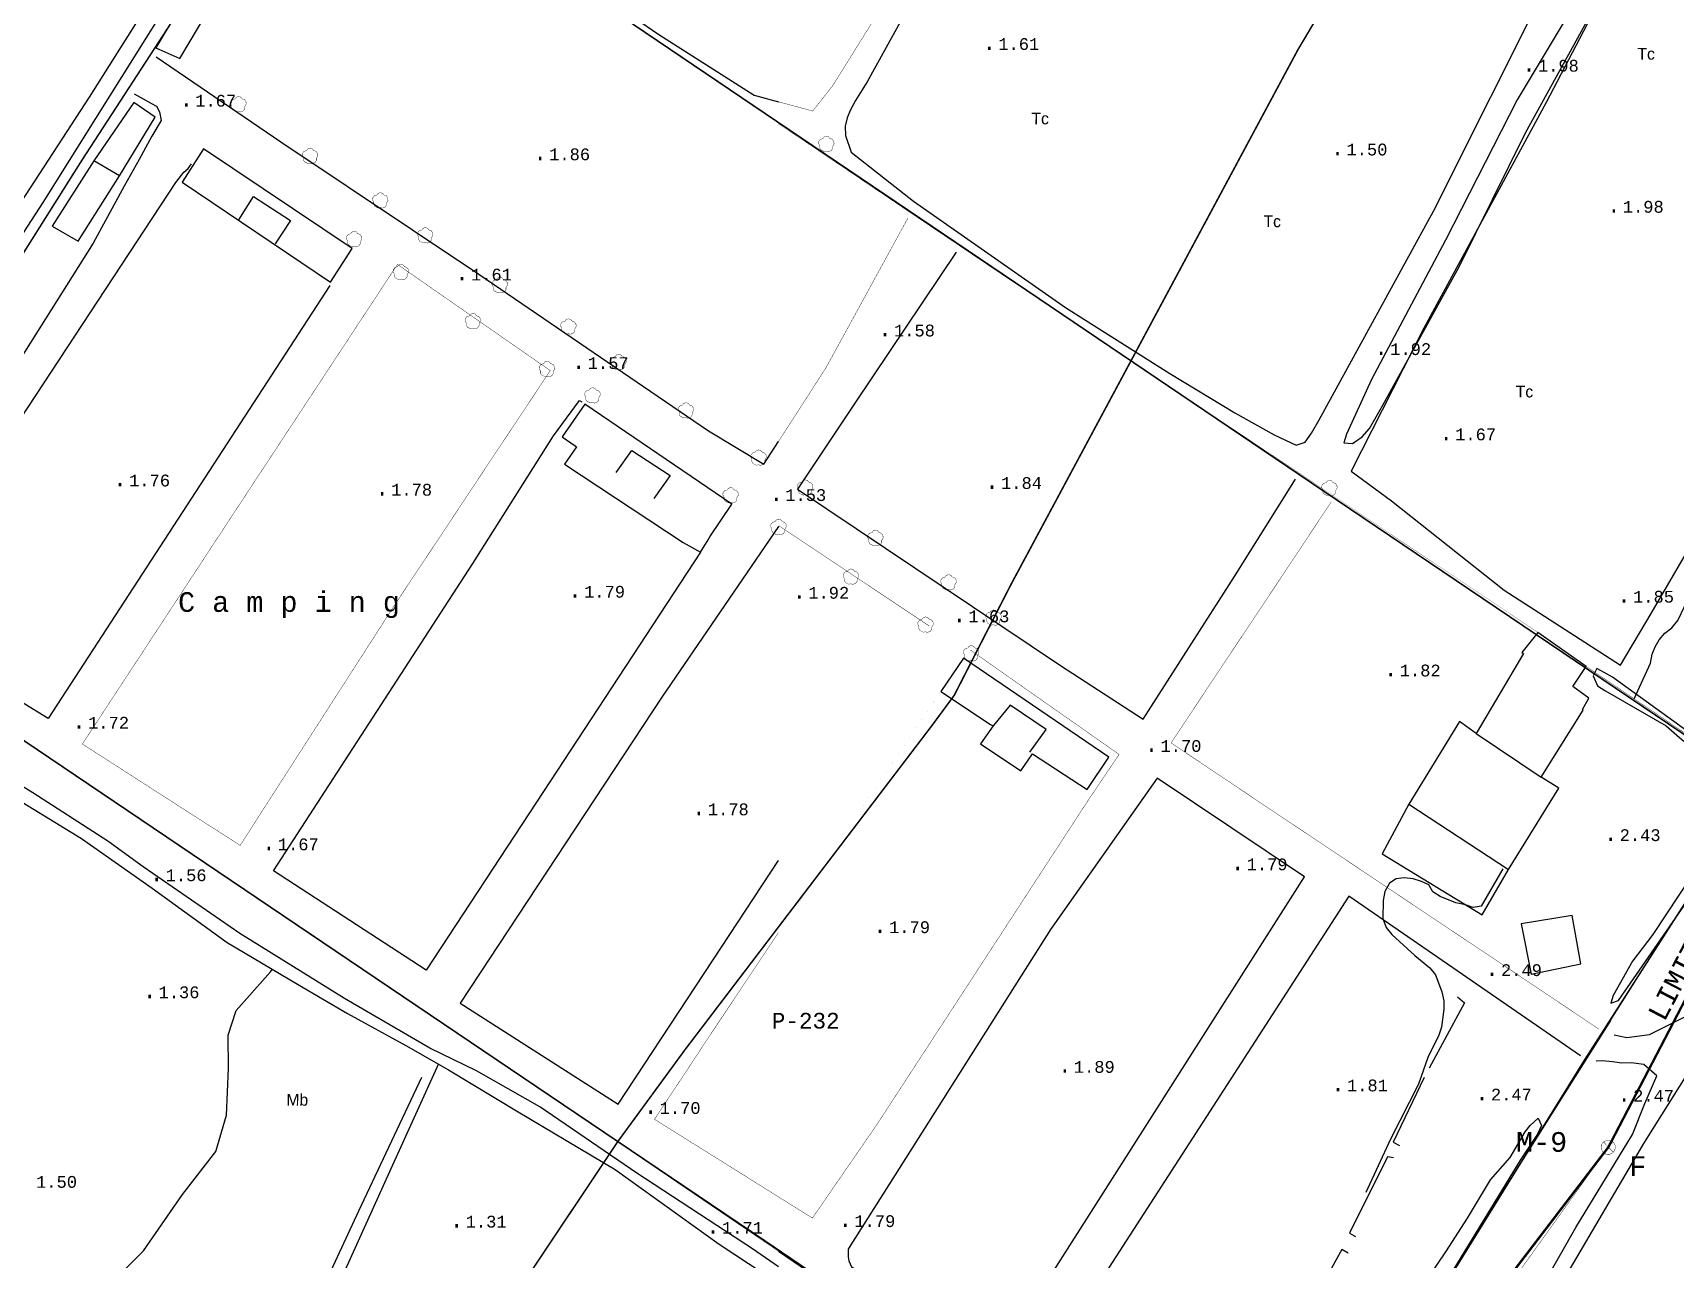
# Model space of a CAD drawing. Extents: x 742700 to 743500, y 4404700 to 4405200.
# Drawn here: x 742905.5 to 743113.7, y 4404829.8 to 4404985.4 of the extents above; entities that cross this region are included whole.
import ezdxf

# ---------------------------------------------------------------- set-up
doc = ezdxf.new("R2010")
doc.units = 0
doc.header["$MEASUREMENT"] = 0
for name, color, linetype in [('10', 7, 'CONTINUOUS'), ('13', 7, 'CONTINUOUS'), ('18', 7, 'CONTINUOUS'), ('2', 7, 'CONTINUOUS'), ('21', 7, 'CONTINUOUS'), ('24', 7, 'CONTINUOUS'), ('33', 7, 'CONTINUOUS'), ('41', 7, 'CONTINUOUS'), ('42', 7, 'CONTINUOUS'), ('45', 7, 'CONTINUOUS'), ('46', 7, 'CONTINUOUS'), ('50', 7, 'CONTINUOUS'), ('51', 7, 'CONTINUOUS'), ('54', 7, 'CONTINUOUS'), ('6', 7, 'CONTINUOUS'), ('8', 7, 'CONTINUOUS')]:
    doc.layers.add(name, color=color, linetype=linetype)
doc.styles.add('MONOTXT', font='monotxt', dxfattribs={"height": 0.2})
doc.styles.get("Standard").update_dxf_attribs({"font": 'txt', "height": 0.2})

msp = doc.modelspace()

# ---------------------------------------------------------------- linework, layer by layer
at = {"layer": '10', "color": 7, "linetype": 'Continuous', "const_width": 0.05}
for points in [[(743105.24, 4404844.89), (743105.67, 4404844.75), (743105.86, 4404844.62), (743105.9900000001, 4404844.45), (743106.0999999999, 4404844.24), (743106.1299999999, 4404844.02), (743106.1299999999, 4404843.81), (743105.94, 4404843.4), (743105.75, 4404843.24), (743105.56, 4404843.13), (743105.3499999999, 4404843.08), (743105.13, 4404843.08), (743104.91, 4404843.13), (743104.7299999999, 4404843.24), (743104.54, 4404843.4), (743104.3499999999, 4404843.81), (743104.3699999999, 4404844.24), (743104.4799999999, 4404844.45), (743104.6199999999, 4404844.62), (743104.8100000002, 4404844.75), (743105.24, 4404844.89)], [(743105.86, 4404844.62), (743104.6199999999, 4404843.35)], [(743104.64, 4404844.64), (743105.8899999999, 4404843.35)]]:
    msp.add_lwpolyline(points, dxfattribs=at)
at = {"layer": '13', "color": 3, "linetype": 'Continuous'}
for points, const_width in [([(743000.0000000001, 4404710.21), (743030.4199999998, 4404739.560000001), (743062.7499999999, 4404788.37), (743105.27, 4404844), (743145.61, 4404921.49), (743188.5799999998, 4404993.83), (743190.39, 4405000)], 0.3), ([(743030.4199999998, 4404739.560000001), (743105.27, 4404844)], 0.05)]:
    msp.add_lwpolyline(points, dxfattribs=dict(at, const_width=const_width))
at = {"layer": '18', "color": 3, "linetype": 'Continuous', "const_width": 0.2}
for points in [[(743000.0000000001, 4404871.91), (743019.4699999999, 4404897.48), (743022.3000000002, 4404901.32), (743029.5, 4404915.39), (743065.88, 4404983.23), (743076.1299999999, 4405000.46)], [(742880.53, 4404700), (742904.85, 4404746.11), (742913.3599999999, 4404761.04), (742916.2099999998, 4404766.07), (742919.9899999999, 4404771.16), (742926.58, 4404778.66), (742951.51, 4404802.75), (742954.0099999999, 4404805.55), (742966.01, 4404824.28), (742979.63, 4404844.69), (742988.17, 4404856.37), (743000.0000000001, 4404871.91)]]:
    msp.add_lwpolyline(points, dxfattribs=at)
at = {"layer": '2', "color": 7, "linetype": 'Continuous'}
msp.add_3dface([(743500, 4404700), (743500, 4405200), (742700, 4405200), (742700, 4404700)], dxfattribs=at)
at = {"layer": '21', "color": 30, "linetype": 'Continuous', "elevation": 2}
for points in [[(743108.5199999998, 4404900.88), (743110.61, 4404905.41), (743110.7999999998, 4404906.53), (743111.2, 4404907.48), (743111.7099999998, 4404908.38), (743112.4199999998, 4404909.2), (743113.32, 4404909.9), (743114.05, 4404910.8), (743123.2199999999, 4404930), (743124.6, 4404933.69), (743135.0000000001, 4404951.59), (743141.6299999999, 4404964.03), (743149.95, 4404982.74), (743154.91, 4404991.13), (743159.7299999999, 4405000)], [(743091.86, 4404879.310000001), (743089.14, 4404874.58), (743088.13, 4404874.42), (743087.1199999999, 4404874.75), (743085.9300000002, 4404875.01), (743083.92, 4404875.810000001), (743083.01, 4404876.37), (743082.4799999999, 4404877.27), (743081.5699999998, 4404877.7), (743080.5099999999, 4404878.04), (743079.3499999999, 4404878.17), (743078.3499999999, 4404878.03), (743077.5, 4404877.49), (743076.93, 4404876.44), (743076.69, 4404875.3), (743076.6399999999, 4404873.02), (743077.07, 4404871.84), (743077.78, 4404870.99), (743080.72, 4404868.310000001), (743082.6299999999, 4404866.75), (743083.3199999998, 4404865.84), (743084.1599999998, 4404863.68), (743084.41, 4404862.57), (743084.4, 4404861.5), (743084.11, 4404859.23), (743083.72, 4404858.09), (743082.4200000002, 4404855.49), (743081.17, 4404851.98), (743077.65, 4404844.99), (743074.4999999999, 4404838.24)]]:
    msp.add_lwpolyline(points, dxfattribs=at)
at = {"layer": '33', "color": 5, "linetype": 'Continuous'}
msp.add_polyline3d([(742910.7799999998, 4404755.76, 1.08), (742914.56, 4404763.39, 1.02), (742920.5199999998, 4404777.09, 1.02), (742928.69, 4404796.51, 1.02), (742938.14, 4404817.2, 1.03), (742946.8, 4404835.89, 1.03), (742954.7899999998, 4404852.88, 1.03)], dxfattribs=at)
at = {"layer": '41', "color": 1, "linetype": 'Continuous', "extrusion": (-0.5594802040937117, -0.8288437133906843, 0), "const_width": 0.05, "elevation": -4066728.674908}
msp.add_lwpolyline([(-1848664.789479604, 2.63), (-1848711.529292397, 2.68)], dxfattribs=at)
at = {"layer": '41', "color": 3, "linetype": 'Continuous', "extrusion": (0.0001469604000073292, -0.0005022976000250504, 0.9999998630498717), "const_width": 0.05, "elevation": -2101.746805}
msp.add_lwpolyline([(742999.9917311526, 4404976.139991426), (743004.3417311056, 4404974.959991897), (743006.8617310786, 4404978.14999168), (743020.1717294654, 4404999.499994992)], dxfattribs=at)
at = {"layer": '41', "color": 1, "linetype": 'Continuous', "extrusion": (0.8417587190969751, -0.53985392359806, 0), "const_width": 0.05, "elevation": -1752687.365708}
msp.add_lwpolyline([(4109002.093218874, 2.48), (4108919.848748544, 2.58)], dxfattribs=at)
at = {"layer": '41', "color": 1, "linetype": 'Continuous', "extrusion": (-0.4660965881133474, -0.6913424228197976, 0.5520866100158098), "const_width": 0.05, "elevation": -3391653.606863}
msp.add_lwpolyline([(-1846250.451075615, 2245765.624064024), (-1846330.673885011, 2245765.000403373), (-1846366.386067881, 2245765.036383795)], dxfattribs=at)
at = {"layer": '41', "color": 1, "linetype": 'Continuous', "extrusion": (0.01572404219973292, 0.0228783738996114, 0.999614592983021), "const_width": 0.05, "elevation": 112460.877881}
msp.add_lwpolyline([(1882767.447551637, -4049404.229605188), (1882689.653254494, -4049404.950043884), (1882618.491516586, -4049405.310263232)], dxfattribs=at)
at = {"layer": '41', "color": 1, "linetype": 'Continuous', "extrusion": (-0.01918984770040662, 0.01379238580029226, 0.9997207209211837), "const_width": 0.05, "elevation": 46497.995187}
msp.add_lwpolyline([(-4010538.735022602, -1966828.69885894), (-4010574.147289759, -1966830.814617616), (-4010573.378449458, -1966857.473176927)], dxfattribs=at)
at = {"layer": '41', "color": 3, "linetype": 'Continuous'}
for points in [[(742963.22, 4405000, 1.55), (742984.8200000002, 4404985.19, 1.54), (742996.9199999998, 4404977.48, 1.67), (743000.0000000001, 4404976.64, 1.67)], [(743023.9799999999, 4405000, 1.56), (743015.65, 4404987.13, 1.55), (743011.2700000001, 4404979.15, 1.54), (743009.8, 4404976.82, 1.49), (743009.0999999999, 4404975.55, 1.49), (743008.7099999998, 4404974.59, 1.51), (743008.45, 4404973.53, 1.51), (743008.52, 4404972.37, 1.51), (743009.2199999999, 4404970.24, 1.51), (743017.15, 4404964.03, 1.5), (743036.4, 4404950.53, 1.5), (743049.66, 4404942.14, 1.5), (743057.8999999998, 4404937.18, 1.53), (743062.89, 4404934.37, 1.54), (743065.65, 4404933.06, 1.54), (743066.8099999998, 4404933.43, 1.54), (743067.6199999999, 4404934.6, 1.54), (743068.59, 4404936.3, 1.54), (743083.07, 4404962.74, 1.54), (743097.6599999998, 4404991.89, 2.22), (743101.91, 4405000, 2.17)], [(743109.6199999999, 4405000, 1.81), (743097.38, 4404976.55, 1.75), (743081.8699999999, 4404947.89, 1.78), (743072.63, 4404929.77, 1.87), (743077.7399999999, 4404926, 1.87), (743092.03, 4404914.66, 1.86), (743106.81, 4404905.13, 1.98), (743110.7000000002, 4404911.72, 1.98), (743125.44, 4404937.04, 1.98), (743142.5899999999, 4404968.89, 1.99), (743158.2599999999, 4404998.46, 1.99), (743159.0399999998, 4405000, 1.99)], [(742902.7799999998, 4404778.39, 1.28), (742905.91, 4404785.92, 1.28), (742908.8799999999, 4404801, 1.28), (742909.6699999998, 4404812.62, 1.28), (742910.8599999999, 4404820.1, 1.19), (742911.3399999999, 4404823, 1.07), (742914.65, 4404825.98, 1.07), (742919.49, 4404830.82, 1.07), (742924.45, 4404837.98, 1.08), (742928.6499999998, 4404843.45, 1.08), (742930.0299999998, 4404848.05, 1.08), (742930.2599999999, 4404853.96, 1.14), (742930.23, 4404858.2, 1.14), (742931.23, 4404861.310000001, 1.14), (742935.5899999999, 4404866.24, 1.24), (742935.7999999998, 4404866.53, 1.63)], [(742956.8799999999, 4404854.560000001, 1.61), (742951.05, 4404841.71, 1.45), (742936.32, 4404809.04, 1.44), (742925.7, 4404784.3, 1.44), (742918.2700000001, 4404768.060000001, 1.44)]]:
    msp.add_polyline3d(points, dxfattribs=at)
at = {"layer": '41', "color": 1, "linetype": 'Continuous'}
msp.add_polyline3d([(743000.0000000001, 4404830.78, 2.55), (743009.1700000002, 4404824.54, 2.55), (743061.0399999998, 4404789.41, 3.78), (743101.11, 4404852.94, 4.16)], dxfattribs=at)
at = {"layer": '42', "color": 3, "linetype": 'Continuous', "const_width": 0.05}
for points, elevation in [([(742931.2599999999, 4404975.36), (742930.8200000002, 4404975.58), (742930.68, 4404975.82), (742930.68, 4404976.12), (742930.5399999998, 4404976.36), (742930.5600000002, 4404976.64), (742930.76, 4404976.9), (742931.0799999998, 4404977), (742931.2599999999, 4404977.22), (742931.5, 4404977.3), (742931.8, 4404977.24), (742932, 4404977), (742932.28, 4404976.92), (742932.4799999999, 4404976.64), (742932.4999999999, 4404976.32), (742932.3199999998, 4404976.02), (742932.3199999998, 4404975.74), (742932.1399999999, 4404975.48), (742931.78, 4404975.34), (742931.5, 4404975.42), (742931.2599999999, 4404975.36)], 5.27), ([(743005.82, 4404970.32), (743005.38, 4404970.54), (743005.2399999999, 4404970.78), (743005.2399999999, 4404971.08), (743005.0999999999, 4404971.32), (743005.1199999999, 4404971.6), (743005.3199999998, 4404971.86), (743005.64, 4404971.96), (743005.82, 4404972.18), (743006.06, 4404972.26), (743006.36, 4404972.2), (743006.56, 4404971.96), (743006.8399999999, 4404971.88), (743007.04, 4404971.6), (743007.06, 4404971.28), (743006.88, 4404970.98), (743006.88, 4404970.7), (743006.7000000002, 4404970.44), (743006.3399999999, 4404970.3), (743006.06, 4404970.38), (743005.82, 4404970.32)], 2.58), ([(742940.3399999999, 4404968.8), (742939.9, 4404969.02), (742939.7599999999, 4404969.26), (742939.7599999999, 4404969.560000001), (742939.62, 4404969.8), (742939.64, 4404970.08), (742939.8399999999, 4404970.34), (742940.16, 4404970.44), (742940.3399999999, 4404970.66), (742940.5799999998, 4404970.74), (742940.8799999999, 4404970.68), (742941.08, 4404970.44), (742941.3599999999, 4404970.36), (742941.56, 4404970.08), (742941.5799999998, 4404969.76), (742941.4, 4404969.46), (742941.4, 4404969.18), (742941.22, 4404968.92), (742940.8599999999, 4404968.78), (742940.5799999998, 4404968.86), (742940.3399999999, 4404968.8)], 6.44), ([(742949.25, 4404963.16), (742948.8100000002, 4404963.38), (742948.6699999998, 4404963.62), (742948.6699999998, 4404963.92), (742948.53, 4404964.16), (742948.55, 4404964.44), (742948.7499999999, 4404964.7), (742949.0700000002, 4404964.8), (742949.25, 4404965.02), (742949.4899999999, 4404965.1), (742949.7899999998, 4404965.04), (742949.99, 4404964.8), (742950.27, 4404964.72), (742950.47, 4404964.44), (742950.49, 4404964.12), (742950.3100000002, 4404963.82), (742950.3100000002, 4404963.54), (742950.13, 4404963.28), (742949.7699999998, 4404963.14), (742949.4899999999, 4404963.22), (742949.25, 4404963.16)], 5.98), ([(742945.93, 4404958.25), (742945.4899999999, 4404958.47), (742945.3499999999, 4404958.71), (742945.3499999999, 4404959.01), (742945.21, 4404959.25), (742945.23, 4404959.53), (742945.43, 4404959.79), (742945.75, 4404959.89), (742945.93, 4404960.11), (742946.17, 4404960.19), (742946.4699999999, 4404960.13), (742946.67, 4404959.89), (742946.9500000002, 4404959.81), (742947.15, 4404959.53), (742947.1700000002, 4404959.21), (742946.99, 4404958.91), (742946.99, 4404958.63), (742946.81, 4404958.37), (742946.45, 4404958.23), (742946.17, 4404958.310000001), (742945.93, 4404958.25)], 5.98), ([(742954.95, 4404958.73), (742954.51, 4404958.95), (742954.37, 4404959.19), (742954.37, 4404959.49), (742954.23, 4404959.73), (742954.2499999999, 4404960.01), (742954.45, 4404960.27), (742954.7699999998, 4404960.37), (742954.95, 4404960.59), (742955.1899999998, 4404960.67), (742955.49, 4404960.61), (742955.69, 4404960.37), (742955.9699999999, 4404960.29), (742956.17, 4404960.01), (742956.1900000002, 4404959.69), (742956.01, 4404959.39), (742956.01, 4404959.11), (742955.8299999998, 4404958.85), (742955.47, 4404958.71), (742955.1899999998, 4404958.79), (742954.95, 4404958.73)], 5.56), ([(742951.86, 4404954.06), (742951.42, 4404954.28), (742951.2799999998, 4404954.52), (742951.2799999998, 4404954.82), (742951.1399999999, 4404955.06), (742951.16, 4404955.34), (742951.3599999999, 4404955.6), (742951.6800000002, 4404955.7), (742951.86, 4404955.92), (742952.1, 4404956), (742952.3999999998, 4404955.94), (742952.5999999999, 4404955.7), (742952.88, 4404955.62), (742953.0799999998, 4404955.34), (742953.1, 4404955.02), (742952.92, 4404954.72), (742952.92, 4404954.44), (742952.74, 4404954.18), (742952.3799999999, 4404954.04), (742952.1, 4404954.12), (742951.86, 4404954.06)], 4.54), ([(742964.4, 4404952.42), (742963.9599999998, 4404952.64), (742963.82, 4404952.88), (742963.82, 4404953.18), (742963.68, 4404953.42), (742963.7, 4404953.7), (742963.9, 4404953.96), (742964.2199999999, 4404954.06), (742964.4, 4404954.28), (742964.64, 4404954.36), (742964.94, 4404954.3), (742965.1400000001, 4404954.06), (742965.42, 4404953.98), (742965.6199999999, 4404953.7), (742965.6399999999, 4404953.38), (742965.4599999998, 4404953.08), (742965.4599999998, 4404952.8), (742965.2799999998, 4404952.54), (742964.92, 4404952.4), (742964.64, 4404952.48), (742964.4, 4404952.42)], 5.28), ([(742960.99, 4404947.83), (742960.55, 4404948.05), (742960.41, 4404948.29), (742960.41, 4404948.59), (742960.2699999998, 4404948.83), (742960.2899999998, 4404949.11), (742960.4899999999, 4404949.37), (742960.81, 4404949.47), (742960.99, 4404949.69), (742961.2299999999, 4404949.77), (742961.53, 4404949.71), (742961.7299999999, 4404949.47), (742962.01, 4404949.39), (742962.2099999998, 4404949.11), (742962.2299999999, 4404948.79), (742962.05, 4404948.49), (742962.05, 4404948.21), (742961.87, 4404947.95), (742961.5099999999, 4404947.810000001), (742961.2299999999, 4404947.89), (742960.99, 4404947.83)], 5.46), ([(742973.1100000001, 4404947.16), (742972.67, 4404947.38), (742972.53, 4404947.62), (742972.53, 4404947.92), (742972.39, 4404948.16), (742972.41, 4404948.44), (742972.61, 4404948.7), (742972.9299999998, 4404948.8), (742973.1100000001, 4404949.02), (742973.3499999999, 4404949.1), (742973.65, 4404949.04), (742973.8499999999, 4404948.8), (742974.1300000001, 4404948.72), (742974.33, 4404948.44), (742974.3499999999, 4404948.12), (742974.1700000002, 4404947.82), (742974.1700000002, 4404947.54), (742973.9899999999, 4404947.28), (742973.63, 4404947.14), (742973.3499999999, 4404947.22), (742973.1100000001, 4404947.16)], 5.27), ([(742970.3899999999, 4404941.76), (742969.9499999998, 4404941.98), (742969.8100000002, 4404942.22), (742969.8100000002, 4404942.52), (742969.67, 4404942.76), (742969.69, 4404943.04), (742969.8900000001, 4404943.3), (742970.2099999998, 4404943.4), (742970.3899999999, 4404943.62), (742970.6299999999, 4404943.7), (742970.93, 4404943.64), (742971.1299999999, 4404943.4), (742971.4099999998, 4404943.32), (742971.61, 4404943.04), (742971.6299999999, 4404942.72), (742971.45, 4404942.42), (742971.45, 4404942.14), (742971.27, 4404941.88), (742970.9100000001, 4404941.74), (742970.6299999999, 4404941.82), (742970.3899999999, 4404941.76)], 5.23), ([(742979.47, 4404942.65), (742979.0299999998, 4404942.87), (742978.89, 4404943.11), (742978.89, 4404943.41), (742978.75, 4404943.65), (742978.77, 4404943.93), (742978.97, 4404944.19), (742979.2899999998, 4404944.29), (742979.47, 4404944.51), (742979.7099999998, 4404944.59), (742980.01, 4404944.53), (742980.2099999998, 4404944.29), (742980.4900000001, 4404944.21), (742980.6900000002, 4404943.93), (742980.7099999998, 4404943.61), (742980.53, 4404943.310000001), (742980.53, 4404943.03), (742980.3499999999, 4404942.77), (742979.99, 4404942.63), (742979.7099999998, 4404942.71), (742979.47, 4404942.65)], 5.84), ([(742976.1599999998, 4404938.42), (742975.7199999999, 4404938.64), (742975.5799999998, 4404938.88), (742975.5799999998, 4404939.18), (742975.44, 4404939.42), (742975.4599999998, 4404939.7), (742975.6600000001, 4404939.96), (742975.9799999999, 4404940.06), (742976.1599999998, 4404940.28), (742976.3999999998, 4404940.36), (742976.7, 4404940.3), (742976.8999999998, 4404940.06), (742977.18, 4404939.98), (742977.38, 4404939.7), (742977.4, 4404939.38), (742977.2199999999, 4404939.08), (742977.2199999999, 4404938.8), (742977.04, 4404938.54), (742976.6800000002, 4404938.4), (742976.3999999998, 4404938.48), (742976.1599999998, 4404938.42)], 5.84), ([(742987.9999999999, 4404936.51), (742987.5600000002, 4404936.73), (742987.4199999998, 4404936.97), (742987.4199999998, 4404937.27), (742987.2800000001, 4404937.51), (742987.3, 4404937.79), (742987.4999999999, 4404938.05), (742987.82, 4404938.15), (742987.9999999999, 4404938.37), (742988.2399999999, 4404938.45), (742988.54, 4404938.39), (742988.74, 4404938.15), (742989.02, 4404938.07), (742989.22, 4404937.79), (742989.2399999999, 4404937.47), (742989.06, 4404937.17), (742989.06, 4404936.89), (742988.88, 4404936.63), (742988.5199999998, 4404936.49), (742988.2399999999, 4404936.57), (742987.9999999999, 4404936.51)], 6.49), ([(742997.22, 4404930.52), (742996.7800000001, 4404930.74), (742996.6399999999, 4404930.98), (742996.6399999999, 4404931.28), (742996.4999999999, 4404931.52), (742996.52, 4404931.8), (742996.7199999999, 4404932.06), (742997.0400000002, 4404932.16), (742997.22, 4404932.38), (742997.4599999998, 4404932.46), (742997.7599999999, 4404932.4), (742997.96, 4404932.16), (742998.24, 4404932.08), (742998.44, 4404931.8), (742998.46, 4404931.48), (742998.28, 4404931.18), (742998.28, 4404930.9), (742998.0999999999, 4404930.64), (742997.7399999999, 4404930.5), (742997.4599999998, 4404930.58), (742997.22, 4404930.52)], 2.86), ([(743003.13, 4404926.72), (743002.6899999998, 4404926.94), (743002.5500000002, 4404927.18), (743002.5500000002, 4404927.48), (743002.41, 4404927.72), (743002.4299999998, 4404928), (743002.6300000001, 4404928.26), (743002.95, 4404928.36), (743003.13, 4404928.58), (743003.3699999999, 4404928.66), (743003.67, 4404928.6), (743003.8699999999, 4404928.36), (743004.15, 4404928.28), (743004.3499999999, 4404928), (743004.3699999999, 4404927.68), (743004.19, 4404927.38), (743004.19, 4404927.1), (743004.01, 4404926.84), (743003.6500000001, 4404926.7), (743003.3699999999, 4404926.78), (743003.13, 4404926.72)], 1.88), ([(743069.6199999999, 4404926.66), (743069.1799999998, 4404926.88), (743069.04, 4404927.12), (743069.04, 4404927.42), (743068.9, 4404927.66), (743068.92, 4404927.94), (743069.12, 4404928.2), (743069.4399999998, 4404928.3), (743069.6199999999, 4404928.52), (743069.86, 4404928.6), (743070.16, 4404928.54), (743070.3599999999, 4404928.3), (743070.64, 4404928.22), (743070.8399999999, 4404927.94), (743070.8599999999, 4404927.62), (743070.6799999998, 4404927.32), (743070.6799999998, 4404927.04), (743070.4999999999, 4404926.78), (743070.14, 4404926.64), (743069.86, 4404926.72), (743069.6199999999, 4404926.66)], 2.56), ([(742993.6800000002, 4404925.74), (742993.2399999999, 4404925.96), (742993.0999999999, 4404926.2), (742993.0999999999, 4404926.5), (742992.96, 4404926.74), (742992.98, 4404927.02), (742993.18, 4404927.28), (742993.4999999999, 4404927.38), (742993.6800000002, 4404927.6), (742993.92, 4404927.68), (742994.22, 4404927.62), (742994.42, 4404927.38), (742994.7000000002, 4404927.3), (742994.9, 4404927.02), (742994.9200000002, 4404926.7), (742994.74, 4404926.4), (742994.74, 4404926.12), (742994.5599999998, 4404925.86), (742994.2, 4404925.72), (742993.92, 4404925.8), (742993.6800000002, 4404925.74)], 6.26), ([(742999.75, 4404921.72), (742999.3099999998, 4404921.94), (742999.17, 4404922.18), (742999.17, 4404922.48), (742999.03, 4404922.72), (742999.0499999998, 4404923), (742999.25, 4404923.26), (742999.57, 4404923.36), (742999.75, 4404923.58), (742999.99, 4404923.66), (743000.0000000001, 4404923.66)], 1.88), ([(743000.0000000001, 4404923.66), (743000.29, 4404923.6), (743000.4899999999, 4404923.36), (743000.77, 4404923.28), (743000.9699999999, 4404923), (743000.9899999999, 4404922.68), (743000.81, 4404922.38), (743000.81, 4404922.1), (743000.63, 4404921.84), (743000.27, 4404921.7), (743000.0000000001, 4404921.78)], 1.88), ([(743012.04, 4404920.33), (743011.5999999999, 4404920.55), (743011.4599999998, 4404920.79), (743011.4599999998, 4404921.09), (743011.32, 4404921.33), (743011.3399999999, 4404921.61), (743011.5400000002, 4404921.87), (743011.86, 4404921.97), (743012.04, 4404922.19), (743012.2799999998, 4404922.27), (743012.5799999998, 4404922.21), (743012.7799999998, 4404921.97), (743013.0600000002, 4404921.89), (743013.26, 4404921.61), (743013.2799999998, 4404921.29), (743013.0999999999, 4404920.99), (743013.0999999999, 4404920.71), (743012.92, 4404920.45), (743012.5600000002, 4404920.310000001), (743012.2799999998, 4404920.39), (743012.04, 4404920.33)], 6.86), ([(743000.0000000001, 4404921.78), (742999.99, 4404921.78), (742999.75, 4404921.72)], 1.88), ([(743008.93, 4404915.42), (743008.49, 4404915.64), (743008.3499999999, 4404915.88), (743008.3499999999, 4404916.18), (743008.21, 4404916.42), (743008.23, 4404916.7), (743008.43, 4404916.96), (743008.7499999999, 4404917.06), (743008.93, 4404917.28), (743009.1700000002, 4404917.36), (743009.4699999999, 4404917.3), (743009.67, 4404917.06), (743009.95, 4404916.98), (743010.1499999998, 4404916.7), (743010.1700000002, 4404916.38), (743009.9899999999, 4404916.08), (743009.9899999999, 4404915.8), (743009.8099999998, 4404915.54), (743009.45, 4404915.4), (743009.1700000002, 4404915.48), (743008.93, 4404915.42)], 6.91), ([(743021.32, 4404914.69), (743020.8799999999, 4404914.91), (743020.7399999999, 4404915.15), (743020.7399999999, 4404915.45), (743020.6, 4404915.69), (743020.62, 4404915.97), (743020.82, 4404916.23), (743021.1399999999, 4404916.33), (743021.32, 4404916.55), (743021.56, 4404916.63), (743021.8599999999, 4404916.57), (743022.0600000002, 4404916.33), (743022.34, 4404916.25), (743022.54, 4404915.97), (743022.5600000002, 4404915.65), (743022.38, 4404915.35), (743022.38, 4404915.07), (743022.1999999998, 4404914.810000001), (743021.8399999999, 4404914.67), (743021.56, 4404914.75), (743021.32, 4404914.69)], 7.27), ([(743027.0199999998, 4404910.22), (743026.5799999998, 4404910.44), (743026.4399999998, 4404910.68), (743026.4399999998, 4404910.98), (743026.3000000002, 4404911.22), (743026.32, 4404911.5), (743026.5199999998, 4404911.76), (743026.8399999999, 4404911.86), (743027.0199999998, 4404912.08), (743027.2599999999, 4404912.16), (743027.5600000002, 4404912.1), (743027.76, 4404911.86), (743028.04, 4404911.78), (743028.24, 4404911.5), (743028.2599999999, 4404911.18), (743028.0799999998, 4404910.88), (743028.0799999998, 4404910.6), (743027.9, 4404910.34), (743027.5399999998, 4404910.2), (743027.2599999999, 4404910.28), (743027.0199999998, 4404910.22)], 6.84), ([(743018.4, 4404909.33), (743017.9599999998, 4404909.55), (743017.8200000002, 4404909.79), (743017.8200000002, 4404910.09), (743017.68, 4404910.33), (743017.7, 4404910.61), (743017.9000000001, 4404910.87), (743018.22, 4404910.97), (743018.4, 4404911.19), (743018.6399999999, 4404911.27), (743018.94, 4404911.21), (743019.1399999999, 4404910.97), (743019.42, 4404910.89), (743019.6199999999, 4404910.61), (743019.6399999999, 4404910.29), (743019.4599999998, 4404909.99), (743019.4599999998, 4404909.71), (743019.28, 4404909.45), (743018.9200000002, 4404909.31), (743018.6399999999, 4404909.39), (743018.4, 4404909.33)], 7.65), ([(743024.19, 4404905.69), (743023.75, 4404905.91), (743023.6099999999, 4404906.15), (743023.6099999999, 4404906.45), (743023.4699999999, 4404906.69), (743023.49, 4404906.97), (743023.69, 4404907.23), (743024.01, 4404907.33), (743024.19, 4404907.55), (743024.43, 4404907.63), (743024.7299999999, 4404907.57), (743024.9300000002, 4404907.33), (743025.2099999998, 4404907.25), (743025.4099999998, 4404906.97), (743025.4299999998, 4404906.65), (743025.2499999999, 4404906.35), (743025.2499999999, 4404906.07), (743025.07, 4404905.81), (743024.7099999998, 4404905.67), (743024.43, 4404905.75), (743024.19, 4404905.69)], 6.94)]:
    msp.add_lwpolyline(points, dxfattribs=dict(at, elevation=elevation))
at = {"layer": '42', "color": 3, "linetype": 'Continuous'}
for points in [[(743106.02, 4405000, 2.34), (743105.09, 4404997.7, 2.34), (743104.7899999998, 4404996.03, 2.34), (743104.46, 4404994.96, 2.34), (743103.9699999999, 4404994.07, 2.34), (743093.71, 4404976.89, 2.34), (743084.5999999999, 4404959.08, 2.34), (743075.2, 4404941.38, 2.34), (743072.0699999998, 4404934.46, 2.33), (743071.7099999998, 4404933.36, 2.33), (743072.83, 4404933.27, 2.33), (743074.0200000001, 4404934.11, 2.33), (743074.97, 4404935.19, 2.33), (743076.6700000002, 4404938.15, 2.33), (743086.3799999999, 4404955.78, 2.34), (743094.7399999999, 4404972.7, 3.03), (743104.58, 4404990.62, 3.15), (743109.14, 4405000, 3.12)], [(743103.8, 4404904.73, 3.66), (743103.3299999998, 4404903.78, 3.66), (743103.9, 4404902.54, 3.66), (743104.8, 4404901.93, 3.66), (743112.57, 4404897.43, 3.57), (743114.6199999999, 4404895.69, 3.57), (743121.2099999998, 4404891.03, 3.57), (743121.9899999999, 4404890.29, 3.57), (743122.56, 4404889.26, 3.57), (743122.29, 4404888.19, 3.57), (743110.8899999999, 4404870.97, 3.59), (743108.3, 4404867.6, 3.73), (743105.8499999999, 4404863.24, 4.33), (743105.56, 4404862.25, 4.48), (743106.5599999998, 4404862.61, 4.48), (743117.9500000002, 4404879.1, 4.48), (743123.9099999998, 4404889.810000001, 4.45), (743123.55, 4404890.87, 3.96), (743122.5799999998, 4404891.49, 3.81), (743105.7899999998, 4404903.61, 3.8), (743104.7299999999, 4404904.21, 3.8), (743103.8, 4404904.73, 3.66)], [(743073.2000000002, 4404813.74, 3.86), (743084.64, 4404830.69, 4.24), (743087.3999999998, 4404834.96, 4.7), (743090.2999999998, 4404839.83, 4.72), (743092.79, 4404842.69, 4.72), (743094.6999999998, 4404845.95, 4.72), (743095.3499999999, 4404846.72, 4.72), (743096.3699999999, 4404847.67, 4.72), (743096.79, 4404846.72, 4.72), (743096.2899999998, 4404845.64, 4.72), (743094.15, 4404842.47, 4.72), (743083.1900000002, 4404824.53, 4.71)]]:
    msp.add_polyline3d(points, dxfattribs=at)
at = {"layer": '45', "color": 1, "linetype": 'Continuous', "extrusion": (-0.04585760469868756, 0.02481184409928989, 0.9986398011714193), "elevation": 75219.12182300001}
msp.add_lwpolyline([(-4227754.269971867, -1440635.829542988), (-4227754.016272357, -1440634.67878821), (-4227744.601985343, -1440634.67878821)], dxfattribs=at)
at = {"layer": '45', "color": 1, "linetype": 'Continuous', "elevation": 2.56}
for points in [[(743081.89, 4404852.82), (743077.95, 4404844.64), (743078.78, 4404844.18)], [(743078.02, 4404842.63), (743077.24, 4404842.74), (743072.4300000002, 4404833.060000001), (743073.2099999998, 4404832.64)]]:
    msp.add_lwpolyline(points, dxfattribs=at)
at = {"layer": '45', "color": 1, "linetype": 'Continuous', "extrusion": (-0.06990510540052376, 0.03789057220028389, 0.9968337779074687), "elevation": 114959.553646}
msp.add_lwpolyline([(-4226640.486759944, -1441174.197920669), (-4226640.49162739, -1441175.136668468), (-4226630.627417712, -1441175.204037334), (-4226630.60629232, -1441174.759374719)], dxfattribs=at)
at = {"layer": '46', "color": 7, "linetype": 'Continuous', "const_width": 0.2}
for points in [[(742754.33, 4404700), (742761.8499999999, 4404710.35), (742776.2599999999, 4404730.91), (742788.9500000002, 4404748.72), (742802.2499999999, 4404766.39), (742816.8899999999, 4404785.66), (742820.8699999999, 4404790.77), (742830.1299999999, 4404806.4), (742836.29, 4404816.72), (742839.53, 4404824.03), (742857.87, 4404870.13), (742866.69, 4404891.1), (742875.08, 4404910.41), (742878.2899999998, 4404915.96), (742887.93, 4404931.54), (742911.7299999999, 4404969.31), (742929.9899999999, 4404997.43), (742931.69, 4405000)], [(742961.57, 4405000), (743000.0000000001, 4404974.01)], [(743183.06, 4405000), (743178.3599999999, 4404989.83), (743158.6099999999, 4404953.2), (743143.09, 4404924.02), (743125.2199999999, 4404891.1), (743124.18, 4404889.34), (743102.2099999998, 4404855.01), (743081.27, 4404821.18), (743061.0199999998, 4404789.49), (743000.0000000001, 4404830.94)], [(743000.0000000001, 4404974.01), (743068.82, 4404927.46), (743124.49, 4404889.86)], [(743000.0000000001, 4404830.94), (742998.7099999998, 4404831.82), (742939.4499999998, 4404871.84), (742887.66, 4404906.83), (742877.1099999999, 4404913.92)]]:
    msp.add_lwpolyline(points, dxfattribs=at)
at = {"layer": '51', "color": 1, "linetype": 'Continuous', "extrusion": (-0.5598938002083891, -0.8285643804124146, 0), "const_width": 0.05, "elevation": -4065757.234399}
msp.add_lwpolyline([(-1850672.084265804, 6.12), (-1850692.480991032, 5.13)], dxfattribs=at)
at = {"layer": '51', "color": 1, "linetype": 'Continuous', "extrusion": (0.8640830132684613, -0.5033493281816279, 0), "const_width": 0.05, "elevation": -1575210.640822}
msp.add_lwpolyline([(4180202.037007388, 4.92), (4180199.652977186, 4.68)], dxfattribs=at)
at = {"layer": '51', "color": 1, "linetype": 'Continuous', "extrusion": (0.5531686306055337, 0.8330693045083337, 0), "const_width": 0.05, "elevation": 4080649.055907}
msp.add_lwpolyline([(1817606.95270226, 5.13), (1817599.414313837, 4.99)], dxfattribs=at)
at = {"layer": '51', "color": 1, "linetype": 'Continuous', "extrusion": (-0.5514915105950167, -0.8341805042924624, 0), "const_width": 0.05, "elevation": -4084295.728042}
msp.add_lwpolyline([(-1809383.50047058, 5.29), (-1809393.582221421, 5.34)], dxfattribs=at)
at = {"layer": '51', "color": 1, "linetype": 'Continuous', "extrusion": (0.5798389029856144, 0.8147311498797867, 0), "const_width": 0.05, "elevation": 4019643.253857}
msp.add_lwpolyline([(1948763.447620672, 4.66), (1948757.359722842, 6.39)], dxfattribs=at)
at = {"layer": '51', "color": 1, "linetype": 'Continuous'}
for points in [[(742924.99, 4404990.11, 3), (742921.0299999998, 4404983.49, 2.48), (742924.0799999998, 4404982.11, 4.74), (742927.77, 4404988.29, 4.74), (742924.99, 4404990.11, 3)], [(742927.09, 4404970.65, 5.01), (742924.38, 4404966.43, 6.13), (742943.1800000002, 4404953.74, 6.1), (742945.93, 4404958, 5.47), (742927.09, 4404970.65, 5.01)], [(742907.8999999998, 4404960.86, 4.29), (742911.21, 4404958.94, 4.81), (742916.42, 4404967.26, 4.96), (742913.1900000002, 4404969.14, 4.56), (742907.8999999998, 4404960.86, 4.29)], [(742931.58, 4404961.67, 7.88), (742933.44, 4404964.63, 7.88), (742938.12, 4404961.56, 7.88), (742936.1899999998, 4404958.6, 8.09)], [(742994.1099999999, 4404925.57, 5.1), (742975.4599999998, 4404938.25, 5.42), (742972.57, 4404934.14, 6.26), (742974.21, 4404932.96, 6.23), (742974.4, 4404932.87, 5.13), (742972.88, 4404930.65, 5.01), (742987.9299999998, 4404920.73, 4.68), (742990.1199999999, 4404919.48, 4.12), (742991.08, 4404921.04, 4.15), (742991.3, 4404921.45, 6.12), (742994.1099999999, 4404925.57, 5.1)], [(742979.41, 4404929.59, 8.4), (742981.42, 4404932.37, 7.74), (742986.2799999998, 4404929.2, 7.81), (742984.1999999998, 4404926.29, 8.37)], [(743102.4400000002, 4404904.99, 3.87), (743096.3099999998, 4404909.31, 3.12), (743094.3, 4404906.74, 4.58), (743094.49, 4404906.62, 5.13), (743088.4999999999, 4404896.47, 5.46)], [(743020.5899999999, 4404901.79, 6.41), (743026.88, 4404897.63, 6.4), (743027.25, 4404897.43, 4.66), (743025.6499999998, 4404895.18, 4.46), (743030.7299999999, 4404891.72, 4.46), (743032.1500000001, 4404893.78, 4.46), (743032.2099999998, 4404893.9, 6.39), (743039.1800000002, 4404889.39, 6.39), (743041.91, 4404893.49, 5.54), (743023.49, 4404906.03, 5.53), (743020.5899999999, 4404901.79, 6.41)], [(743088.4999999999, 4404896.47, 5.46), (743096.7199999999, 4404890.92, 5.46), (743102.05, 4404899.43, 5.32), (743101.9799999999, 4404899.51, 5.29), (743102.7700000001, 4404900.96, 5.19), (743100.77, 4404902.45, 4.99), (743102.4400000002, 4404904.99, 3.87)], [(743031.9, 4404894.1, 8.42), (743033.9599999998, 4404896.98, 8), (743029.39, 4404900.06, 8), (743027.25, 4404897.43, 4.66)], [(743094.22, 4404872.33, 6.28), (743095.4599999998, 4404865.92, 6.05), (743101.7699999998, 4404867.26, 6.05), (743100.68, 4404873.4, 5.84), (743094.22, 4404872.33, 6.28)]]:
    msp.add_polyline3d(points, dxfattribs=at)
at = {"layer": '54', "color": 1, "linetype": 'Continuous', "extrusion": (-0.2382735581008136, -0.3613667559012341, 0.9014653511030783), "elevation": -1768831.348643}
msp.add_lwpolyline([(-1804416.166481706, 3683818.627748184), (-1804415.525797328, 3683810.732006496), (-1804400.673696836, 3683811.304216456), (-1804401.058867619, 3683818.656206441)], dxfattribs=at)
at = {"layer": '54', "color": 1, "linetype": 'Continuous'}
msp.add_polyline3d([(742916.42, 4404967.26, 4.96), (742920.9599999998, 4404974.69, 1.83), (742918.26, 4404976.53, 1.95), (742913.1900000002, 4404969.14, 4.56)], dxfattribs=at)
at = {"layer": '6', "color": 7, "linetype": 'Continuous', "extrusion": (-0.02812304140043261, 0.01064976850016382, 0.9995477362153758), "const_width": 0.05, "elevation": 26017.861636}
msp.add_lwpolyline([(-4382583.887020874, -864736.822174764), (-4382594.79813824, -864734.4944252509), (-4382616.23696572, -864731.5016044488)], dxfattribs=at)
at = {"layer": '6', "color": 7, "linetype": 'Continuous', "extrusion": (0.0001028163999997689, -0.0002324505999994776, 0.9999999676977527), "const_width": 0.05, "elevation": -945.734326}
msp.add_lwpolyline([(742971.0658868495, 4404942.429170749), (742951.685886952, 4404955.899169922), (742931.1858870605, 4404924.729170274), (742911.7258881913, 4404895.039168286), (742931.7358880854, 4404882.179169113), (742951.1558879832, 4404912.41916876), (742971.0658868495, 4404942.429170749)], dxfattribs=at)
at = {"layer": '6', "color": 7, "linetype": 'Continuous', "extrusion": (-0.01360415240007716, 0.006097464700034584, 0.9998888678056714), "const_width": 0.05, "elevation": 16751.880685}
msp.add_lwpolyline([(743001.3881980735, 4404905.621920249), (742981.0588551009, 4404875.021351395), (743035.3468920304, 4404838.700676204)], dxfattribs=at)
at = {"layer": '6', "color": 7, "linetype": 'Continuous', "extrusion": (0.0003576026000106151, -0.0002503218000074306, 0.999999904729684), "const_width": 0.05, "elevation": -835.279542}
msp.add_lwpolyline([(743019.0818978745, 4404910.048919372), (743000.0218955174, 4404922.768919769), (742999.9518955217, 4404922.668919766)], dxfattribs=at)
at = {"layer": '6', "color": 7, "linetype": 'Continuous', "extrusion": (-0.8359346963390635, 0.5488289200256471, 0), "const_width": 0.05, "elevation": 1796426.24605}
msp.add_lwpolyline([(-4089972.205323668, 3.39), (-4090007.662638852, 7.65)], dxfattribs=at)
at = {"layer": '6', "color": 7, "linetype": 'Continuous', "extrusion": (-0.002200094199991017, 0.001162920499995252, 0.9999969035959171), "const_width": 0.05, "elevation": 3489.66429}
msp.add_lwpolyline([(743022.5657706215, 4404905.98035102), (743041.4158130044, 4404892.740361684), (743037.6758220559, 4404887.20035586), (743010.6958873533, 4404845.770314845), (743002.5259071266, 4404833.910301963), (742998.2058515789, 4404836.610323972)], dxfattribs=at)
at = {"layer": '6', "color": 7, "linetype": 'Continuous', "extrusion": (0.7639486630974689, -0.6452770258978622, 0), "const_width": 0.05, "elevation": -2274752.8607}
msp.add_lwpolyline([(3844579.408664788, 1.84), (3844578.060406652, 5.53)], dxfattribs=at)
at = {"layer": '6', "color": 7, "linetype": 'Continuous', "extrusion": (-0.8314055680880901, 0.5547932752920526, 0.03113202599955403), "const_width": 0.05, "elevation": 1826058.632229}
msp.add_lwpolyline([(-4076421.756643594, -56874.72302449799), (-4076440.871614166, -56874.72302449799), (-4076458.580482653, -56870.0707694616)], dxfattribs=at)
at = {"layer": '6', "color": 7, "linetype": 'Continuous', "extrusion": (-0.004488832100151777, 0.002979279800100735, 0.9999854870338116), "const_width": 0.05, "elevation": 9789.891441}
msp.add_lwpolyline([(742992.5226188098, 4404828.072082289), (742976.8123282021, 4404837.902126489), (742984.3422523376, 4404849.312176554), (742992.5221699246, 4404861.57223154)], dxfattribs=at)
at = {"layer": '6', "color": 7, "linetype": 'Continuous'}
for points in [[(742927.25, 4405000, 1.79), (742921.52, 4404991.39, 1.79), (742912.6099999999, 4404977.23, 1.79), (742899.3299999998, 4404956.87, 1.79), (742886.13, 4404936.84, 1.78), (742876.27, 4404921.05, 1.78), (742871.2399999999, 4404911.25, 1.78), (742866.8399999999, 4404900.98, 1.71), (742858.84, 4404883.67, 1.7), (742852.3200000002, 4404866.37, 1.7), (742846.09, 4404847.78, 1.7), (742839.98, 4404833.21, 1.65), (742833.63, 4404817.94, 1.65), (742825.1099999999, 4404803.74, 1.65), (742815.92, 4404789.05, 1.65), (742805.45, 4404775.47, 1.57), (742793.9199999998, 4404760.48, 1.56), (742784.88, 4404748.26, 1.56), (742773.31, 4404732, 1.55), (742761.16, 4404714.94, 1.55), (742752.99, 4404703.35, 1.55), (742750.4799999999, 4404700, 1.51)], [(742823, 4404795.56, 1.44), (742825.1299999999, 4404799.72, 1.44), (742836.45, 4404818.51, 1.58), (742842.1, 4404831.91, 1.58), (742851.45, 4404856.07, 1.58), (742862.2499999999, 4404883.72, 1.58), (742871.02, 4404903.92, 1.59), (742875.26, 4404913.33, 1.68), (742892.18, 4404941.38, 1.68), (742906.7799999998, 4404963.86, 1.76), (742923.4699999999, 4404990.55, 1.85), (742929.7099999998, 4405000, 1.88)], [(743195.14, 4405000, 2.71), (743194.66, 4404998.75, 2.71), (743186.74, 4404980.92, 2.51), (743175.99, 4404959.65, 2.67), (743165.7199999999, 4404942.8, 2.66), (743152.0299999998, 4404919.69, 2.58), (743142.78, 4404903.23, 2.43), (743135.0199999998, 4404889.08, 2.44), (743128.6999999998, 4404876.49, 2.48), (743120.18, 4404861.14, 2.45), (743109.72, 4404844.45, 2.39), (743098.38, 4404825.16, 2.37), (743085.2199999999, 4404802.87, 2.09), (743070.98, 4404776.28, 2.15), (743059.9799999999, 4404756.82, 2.13), (743046.72, 4404733.51, 2.13), (743031.98, 4404708.53, 2.11), (743026.7, 4404700, 2.1)], [(743106, 4404858.23, 2.71), (743107.6199999999, 4404857.9, 2.71), (743110.4699999999, 4404858.27, 2.71), (743114.8799999999, 4404860.47, 2.77), (743120.43, 4404866.55, 2.77), (743126.0699999998, 4404877.560000001, 2.77), (743133.3499999999, 4404892.98, 2.77), (743142.78, 4404910.42, 2.77), (743154.8199999998, 4404931.02, 2.78), (743167.56, 4404952.45, 3.05), (743175.03, 4404965.38, 3.11), (743184.04, 4404982.87, 2.87), (743190.29, 4404996.84, 2.84), (743191.5799999998, 4405000, 2.82)], [(742921.0799999998, 4404982.34, 1.86), (742936.91, 4404971.55, 1.54), (742961.9899999999, 4404954.75, 1.54), (742991.13, 4404934.9, 1.83), (742998.15, 4404930.64, 1.74), (743000.0000000001, 4404933.51, 1.76)], [(742918.28, 4404977.65, 1.91), (742919.4500000002, 4404977.02, 1.91), (742920.51, 4404976.44, 1.91), (742921.1199999999, 4404976.1, 1.89), (742921.52, 4404975.37, 1.73), (742921.72, 4404974.27, 1.73), (742920.5299999998, 4404972.29, 1.73), (742918.95, 4404969.33, 1.73), (742917.02, 4404965.91, 1.73), (742913.1199999999, 4404958.68, 1.72), (742902.4500000002, 4404941.76, 1.72), (742891.68, 4404925.03, 1.72), (742882.7999999998, 4404916.79, 7.04)], [(742943.11, 4404953.34, 1.81), (742907.3899999999, 4404898.4, 1.81), (742887.0600000002, 4404910.87, 1.81), (742923.5799999998, 4404966.39, 1.86), (742924.6099999999, 4404967.69, 1.86), (742925.13, 4404968.17, 1.86), (742925.55, 4404968.75, 1.86)], [(743022.54, 4404957.55, 1.88), (743009.8, 4404938.51, 1.83), (743002.41, 4404927.5, 1.62), (743035.79, 4404905.1, 1.73), (743046.27, 4404898.3, 1.76), (743057.8599999999, 4404916.41, 1.76), (743065.5799999998, 4404928.77, 1.84)], [(742990.1199999999, 4404919.48, 4.12), (742969.3299999998, 4404887.75, 1.9), (742955.3399999999, 4404866.43, 1.9), (742935.98, 4404879.04, 1.9), (742961.27, 4404918.06, 1.89), (742971.4899999999, 4404934.26, 1.89), (742974.7899999998, 4404938.72, 1.82), (742975.0700000002, 4404938.57, 1.82)], [(743000.0000000001, 4404922.74, 1.67), (742985.2000000002, 4404901.08, 1.66), (742959.64, 4404862.24, 1.82), (742979.68, 4404849.46, 1.82), (742992.8000000002, 4404869.38, 1.82), (743000.0000000001, 4404880.35, 3.39)], [(743000.0000000001, 4404828.79, 1.75), (742996.7199999999, 4404831.1, 1.7), (742982.0600000002, 4404840.69, 1.7), (742969.7499999999, 4404849.1, 1.69), (742961.7, 4404853.66, 1.64), (742955.7799999998, 4404856.560000001, 1.61), (742944.99, 4404862.85, 1.53), (742931.68, 4404871.09, 1.5), (742919.4500000002, 4404879.55, 1.5), (742914.98, 4404882.81, 1.5), (742905.4299999998, 4404888.94, 1.49), (742895.2700000001, 4404895.19, 1.49), (742886.56, 4404901.12, 1.49), (742880.2000000002, 4404904.55, 1.66), (742876.23, 4404906.58, 1.66), (742874.2999999998, 4404907.86, 1.66), (742873.8099999998, 4404909.01, 1.66), (742873.78, 4404909.77, 1.66)], [(742871.1199999999, 4404902.84, 1.66), (742873.2999999998, 4404902.77, 1.66), (742878.49, 4404903.24, 1.66), (742885.38, 4404899.69, 1.69), (742891.5600000002, 4404896.22, 1.69), (742898.67, 4404891.19, 1.66), (742903.55, 4404888.12, 1.65), (742911.6, 4404883.15, 1.65), (742920.5799999998, 4404876.85, 1.65), (742930.0799999998, 4404869.97, 1.65), (742939, 4404864.67, 1.62), (742945.3399999999, 4404860.96, 1.62), (742952.74, 4404856.9, 1.61), (742958.18, 4404853.79, 1.61), (742967.02, 4404848.48, 1.6), (742979.28, 4404841.14, 1.59), (742992.4999999999, 4404831.67, 1.59), (742999.91, 4404826.79, 1.68), (743000.0000000001, 4404826.73, 1.68)], [(743028.0799999998, 4404817.55, 2.1), (743066.73, 4404878.28, 1.89), (743048.0299999998, 4404890.810000001, 1.88), (743034.4899999999, 4404871.59, 1.82), (743009.1700000002, 4404831.59, 1.8), (743008.8599999999, 4404831.03, 1.8), (743008.8499999999, 4404830.57, 1.8), (743008.8299999998, 4404830.08, 1.8), (743008.93, 4404829.55, 1.8), (743009.2799999998, 4404828.81, 1.89), (743013.0099999999, 4404826.57, 1.89), (743027.5899999999, 4404817.36, 1.87)], [(743101.7399999999, 4404855.58, 2.71), (743072.3299999998, 4404875.82, 1.88), (743032.22, 4404813.72, 2.11), (743053.3999999998, 4404800.78, 2.62)], [(743063.7000000002, 4404786.66, 2.1), (743064.8299999998, 4404787.38, 2.1), (743071.53, 4404792.060000001, 2.1), (743077.79, 4404797.19, 2.1), (743081.38, 4404800.23, 2.1), (743083.93, 4404803.89, 2.1), (743091.61, 4404817.07, 2.06), (743101.1199999999, 4404833.78, 2.23), (743108.32, 4404845.61, 2.51), (743109.89, 4404849.52, 2.66), (743111.41, 4404853.03, 2.6), (743109.76, 4404854.49, 2.6), (743108.15, 4404854.67, 2.65), (743106.9599999998, 4404854.66, 2.69), (743105.78, 4404854.83, 2.69), (743104.49, 4404854.95, 2.69), (743103.7, 4404854.88, 2.69)]]:
    msp.add_polyline3d(points, dxfattribs=at)
at = {"layer": '8', "color": 7, "linetype": 'Continuous'}
msp.add_line((743101.11, 4404852.94, 4.16), (743105.5799999998, 4404860.07, 4.55), dxfattribs=at)
msp.add_polyline3d([(743088.4999999999, 4404896.47, 5.46), (743086.4000000001, 4404898, 5.4), (743079.95, 4404887.5, 5.4), (743092.5799999998, 4404879.21, 5.4), (743098.97, 4404889.55, 5.4), (743096.7199999999, 4404890.92, 5.46)], dxfattribs=at)

# ---------------------------------------------------------------- texts
at = {"layer": '24', "color": 7, "linetype": 'Continuous', "style": 'MONOTXT'}
for s, height, p in [('1.61                        ', 1.5, (743027.89, 4404983.21, 1.61)), ('.                           ', 1.99, (743025.8899999999, 4404983.21, 1.61)), ('.                           ', 1.99, (743094.32, 4404980.46, 1.98)), ('1.98                        ', 1.5, (743096.32, 4404980.46, 1.98)), ('.                           ', 1.99, (742924.0400000002, 4404976.02, 1.67)), ('1.67                        ', 1.5, (742926.0399999998, 4404976.02, 1.67)), ('1.86                        ', 1.5, (742970.93, 4404969.22, 1.86)), ('.                           ', 1.99, (743070.05, 4404969.83, 1.5)), ('1.50                        ', 1.5, (743072.0499999998, 4404969.83, 1.5)), ('.                           ', 1.99, (742968.9299999998, 4404969.22, 1.86)), ('1.98                        ', 1.5, (743107.09, 4404962.56, 1.98)), ('.                           ', 1.99, (743105.09, 4404962.56, 1.98)), ('1.61                        ', 1.5, (742961.02, 4404953.96, 1.61)), ('.                           ', 1.99, (742959.02, 4404953.96, 1.61)), ('.                           ', 1.99, (743012.6599999998, 4404946.86, 1.58)), ('1.58                        ', 1.5, (743014.6599999998, 4404946.86, 1.58)), ('.                           ', 1.99, (743075.5899999999, 4404944.5, 1.92)), ('1.92                        ', 1.5, (743077.5899999999, 4404944.5, 1.92)), ('.                           ', 1.99, (742973.8200000002, 4404942.73, 1.57)), ('1.57                        ', 1.5, (742975.82, 4404942.73, 1.57)), ('1.67                        ', 1.5, (743085.8299999998, 4404933.68, 1.67)), ('.                           ', 1.99, (743083.8299999998, 4404933.68, 1.67)), ('.                           ', 1.99, (742915.6599999998, 4404927.83, 1.76)), ('1.76                        ', 1.5, (742917.66, 4404927.83, 1.76)), ('1.78                        ', 1.5, (742950.8899999999, 4404926.66, 1.78)), ('1.84                        ', 1.5, (743028.24, 4404927.51, 1.84)), ('.                           ', 1.99, (742948.89, 4404926.66, 1.78)), ('.                           ', 1.99, (742998.8699999999, 4404925.98, 1.53)), ('1.53                        ', 1.5, (743000.87, 4404925.98, 1.53)), ('.                           ', 1.99, (743026.2399999999, 4404927.51, 1.84)), ('.                           ', 1.99, (742973.36, 4404913.71, 1.79)), ('1.79                        ', 1.5, (742975.3599999999, 4404913.71, 1.79)), ('.                           ', 1.99, (743001.7900000002, 4404913.58, 1.92)), ('1.92                        ', 1.5, (743003.7899999998, 4404913.58, 1.92)), ('1.85                        ', 1.5, (743108.39, 4404913.08, 1.85)), ('1.63                        ', 1.5, (743024.0999999999, 4404910.59, 1.63)), ('.                           ', 1.99, (743106.39, 4404913.08, 1.85)), ('.                           ', 1.99, (743022.0999999999, 4404910.59, 1.63)), ('.                           ', 1.99, (743076.7999999998, 4404903.72, 1.82)), ('1.82                        ', 1.5, (743078.8, 4404903.72, 1.82)), ('.                           ', 1.99, (742910.46, 4404897.09, 1.72)), ('1.72                        ', 1.5, (742912.4599999998, 4404897.09, 1.72)), ('1.70                        ', 1.5, (743048.4599999998, 4404894.14, 1.7)), ('.                           ', 1.99, (743046.4599999998, 4404894.14, 1.7)), ('.                           ', 1.99, (742989.05, 4404886.1, 1.78)), ('1.78                        ', 1.5, (742991.05, 4404886.1, 1.78)), ('1.67                        ', 1.5, (742936.5199999998, 4404881.66, 1.67)), ('.                           ', 1.99, (743104.69, 4404882.83, 2.43)), ('2.43                        ', 1.5, (743106.69, 4404882.83, 2.43)), ('.                           ', 1.99, (742934.5199999998, 4404881.66, 1.67)), ('1.79                        ', 1.5, (743059.38, 4404879.12, 1.79)), ('.                           ', 1.99, (742920.29, 4404877.74, 1.56)), ('1.56                        ', 1.5, (742922.2899999998, 4404877.74, 1.56)), ('.                           ', 1.99, (743057.3799999999, 4404879.12, 1.79)), ('1.79                        ', 1.5, (743014.04, 4404871.15, 1.79)), ('.                           ', 1.99, (743012.04, 4404871.15, 1.79)), ('.                           ', 1.99, (743089.6399999999, 4404865.7, 2.49)), ('2.49                        ', 1.5, (743091.6399999999, 4404865.7, 2.49)), ('1.36                        ', 1.5, (742921.39, 4404862.89, 1.36)), ('.                           ', 1.99, (742919.3899999999, 4404862.89, 1.36)), ('.                           ', 1.99, (743035.4699999999, 4404853.42, 1.89)), ('1.89                        ', 1.5, (743037.4699999999, 4404853.42, 1.89)), ('.                           ', 1.99, (743070.1099999999, 4404851.07, 1.81)), ('1.81                        ', 1.5, (743072.1099999999, 4404851.07, 1.81)), ('2.47                        ', 1.5, (743090.3599999999, 4404849.91, 2.47)), ('2.47                        ', 1.5, (743108.4, 4404849.75, 2.47)), ('1.70                        ', 1.5, (742984.94, 4404848.2, 1.7)), ('.                           ', 1.99, (743088.36, 4404849.91, 2.47)), ('.                           ', 1.99, (743106.3999999998, 4404849.75, 2.47)), ('.                           ', 1.99, (742982.9399999998, 4404848.2, 1.7)), ('1.50                        ', 1.5, (742905.8599999999, 4404838.83, 1.5)), ('1.31                        ', 1.5, (742960.3399999999, 4404833.79, 1.31)), ('1.71                        ', 1.5, (742992.8499999999, 4404833, 1.71)), ('1.79                        ', 1.5, (743009.6399999999, 4404833.85, 1.79)), ('.                           ', 1.99, (742958.3399999999, 4404833.79, 1.31)), ('.                           ', 1.99, (742990.8499999999, 4404833, 1.71)), ('.                           ', 1.99, (743007.64, 4404833.85, 1.79))]:
    msp.add_text(s, height=height, dxfattribs=at).set_placement(p)
at = {"layer": '42', "color": 7, "linetype": 'Continuous'}
for s, p in [('Tc                          ', (743108.94, 4404981.99, 1.67)), ('Tc                          ', (743032.0899999999, 4404973.78, 1.67)), ('Tc                          ', (743061.52, 4404960.73, 1.67)), ('Tc                          ', (743093.51, 4404939.13, 1.66)), ('Mb                          ', (742937.5999999999, 4404849.26, 1.59))]:
    msp.add_text(s, height=1.49, rotation=359.7900000066, dxfattribs=at).set_placement(p)
at = {"layer": '50', "color": 7, "linetype": 'Continuous', "style": 'MONOTXT'}
for s, height, p in [('C a m p i n g               ', 2.5, (742923.87, 4404911.91)), ('P-232', 1.99, (742999.1600000001, 4404859.04)), ('M-9                         ', 2.5, (743093.5500000002, 4404843.4)), ('F                           ', 2.5, (743107.9, 4404840.34))]:
    msp.add_text(s, height=height, dxfattribs=at).set_placement(p)
msp.add_text('LIMITE D. P.                ', height=2.49, rotation=62.4899999813, dxfattribs=at).set_placement((743112.36, 4404859.79))

doc.saveas('drawing.dxf')
